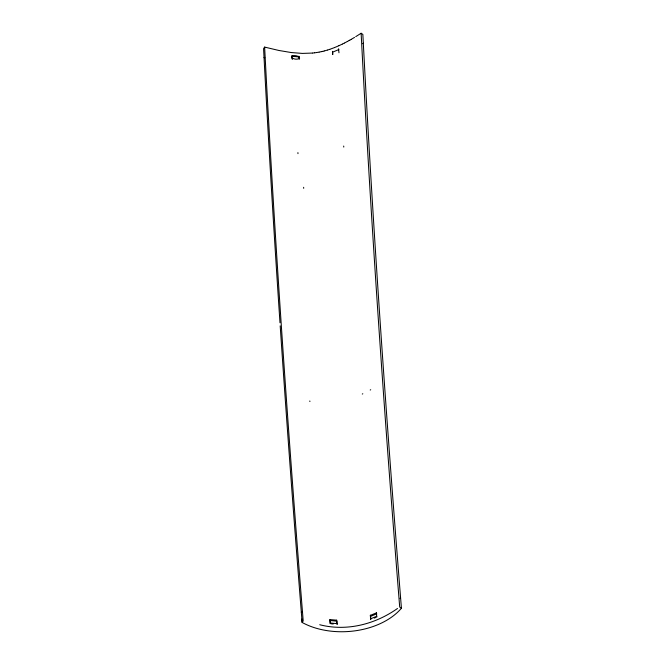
<?xml version="1.0" encoding="UTF-8"?>
<svg xmlns="http://www.w3.org/2000/svg" width="665" height="665" viewBox="0 0 665 665"><rect width="100%" height="100%" fill="white"/><g stroke="black" fill="none" stroke-linecap="round" stroke-linejoin="round"><path stroke-width="1" d="M312.375 53.067L302.392 53.408L291.37 52.56L278.909 50.474L264.628 47.09L263.573 48.653L264.03 57.414A4151.013 358.31 81.8 0 0 279.99 322.766M355.742 36.658L361.128 33.25L362.857 34.414L363.314 43.183L362.691 43.707M397.504 608.475C375.11 624.319 346.681 631.65 319.732 624.734M354.528 37.39L351.428 39.227M351.203 39.351L349.99 40.05M349.765 40.174L349.208 40.482M348.984 40.607L347.321 41.521M370.713 389.748L370.206 390.023M347.097 41.646L344.528 42.992M344.304 43.109L342.517 44.006M342.292 44.114L338.917 45.71M362.807 393.788L362.284 394.037M338.693 45.81L334.744 47.489M376.398 612.881L376.689 613.82L370.571 616.389C371.137 624.36 369.823 611.202 370.571 616.389M376.448 612.864L376.723 616.297L370.771 618.741M376.373 612.897L370.663 615.241M399.964 598.267L400.604 597.993A4151.013 358.31 81.8 0 1 363.314 43.183M332.808 54.547L332.641 52.153L338.759 49.584L338.585 48.869L338.975 52.776M374.279 618.118L376.024 617.378M334.52 47.581L329.973 49.26M332.641 54.306L332.492 51.363L332.641 52.153M329.74 49.335L327.679 50M327.454 50.066L324.462 50.914M324.229 50.981L323.074 51.263M322.841 51.321L321.336 51.67M321.104 51.72L319.233 52.094M319 52.136L316.773 52.518M316.532 52.552L314.52 52.834M314.287 52.859L312.617 53.042M299.208 59.36C301.91 55.345 288.668 53.69 292.292 58.661M336.698 620.179L330.355 619.614M336.723 620.187L336.714 623.604M336.681 623.604L330.389 623.022M280.198 325.867A4151.013 358.31 81.8 0 0 301.32 612.232L302.093 612.299M292.126 56.267L299.05 56.966M330.056 620.512L330.264 623.704L329.815 619.547L330.056 620.512L336.972 621.21L337.188 624.402L336.997 623.62M331.253 623.803L333.232 624.003M291.952 55.552C289.283 59.576 301.993 60.889 298.859 56.192M310.09 401.228L309.483 401.145M264.82 57.739L264.03 57.414M400.604 597.993L401.427 608.234L399.698 607.062A4153.124 358.493 81.8 0 1 361.128 33.25M292.11 58.503L292.342 59.459M376.723 616.297L376.905 617.012M370.596 618.807L370.787 619.581M301.32 612.232L302.143 622.465A64.813 42.493 -3.8 0 0 401.427 608.234M301.868 619.057L302.143 622.465L303.198 620.902A4153.124 358.493 81.8 0 1 264.628 47.09M303.639 187.297L303.706 188.336M343.705 146.051L343.763 147.073M297.912 152.618L297.97 153.64"/></g></svg>
